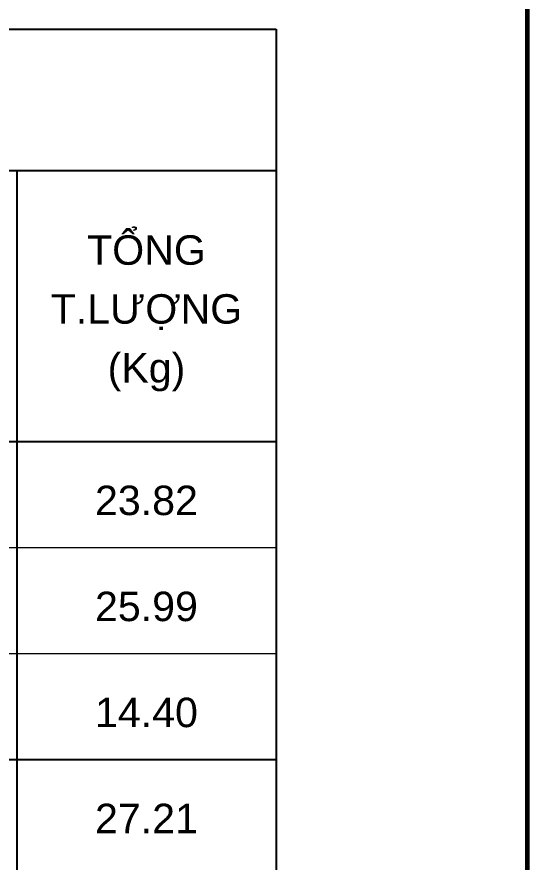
# Model space of a CAD drawing. Header units: millimetres. Extents: x -211129 to 461116, y -574633 to 115.
# Drawn here: x 264267 to 266866, y -545115 to -540810 of the extents above; entities that cross this region are included whole.
import ezdxf
from ezdxf.enums import TextEntityAlignment as Align

# ---------------------------------------------------------------- set-up
doc = ezdxf.new("R2010")
doc.units = ezdxf.units.MM
doc.header["$MEASUREMENT"] = 0
doc.linetypes.add('HIDDEN', pattern=[0.375, 0.25, -0.125])
for name, color, linetype, lineweight in [('Khungten_LCDI', 7, 'Continuous', 5), ('LC MANH DUT', 35, 'HIDDEN', 5), ('LC Net thay', 63, 'Continuous', 25), ('LC Text1', 3, 'Continuous', 20)]:
    doc.layers.add(name, color=color, linetype=linetype, lineweight=lineweight)
doc.styles.add('Hoa', font='micross.ttf')
doc.styles.add('Khungten', font='VHAVAN.TTF', dxfattribs={"width": 0.9, "height": 5000})
doc.styles.add('LC 1', font='VHAVANB.TTF')
doc.styles.add('Thuong', font='micross.ttf')
doc.styles.add('Title', font='VHBLACK.TTF', dxfattribs={"width": 0.8})

# ---------------------------------------------------------------- blocks, each defined once
blk = doc.blocks.new('lcdi fix')
at = {"layer": 'Khungten_LCDI', "color": 5, "lineweight": 60}
blk.add_line((36600, 14650), (36600, -14650), dxfattribs=at)
at = {"color": 7, "style": 'Khungten', "width": 0.8}
for tag, p in [('REVISION', (39498.8, -10746.3)), ('NGAYHT', (39546.1, -11609.4))]:
    blk.add_attdef(tag, text='', height=200, dxfattribs=at).set_placement(p, align=Align.CENTER)
at = {"layer": 'LC Text1', "color": 3, "style": 'LC 1', "width": 1.834006}
for tag, p, p2 in [('TENBANVE1', (36912.7, -8885.8), (40339.1, -8885.8)), ('TENBANVE2', (36912.7, -9562.5), (40339.1, -9562.5))]:
    blk.add_attdef(tag, text='', height=250, dxfattribs=at).set_placement(p, p2, align=Align.FIT)
at = {"layer": 'LC Text1', "style": 'Title', "width": 0.7}
blk.add_attdef('SOBANVE', text='', height=250, dxfattribs=at).set_placement((39562, -13896.2), align=Align.CENTER)

msp = doc.modelspace()

# ---------------------------------------------------------------- linework, layer by layer
at = {"layer": 'LC MANH DUT'}
for p, q in [((254997.3, -543512.4), (265587.3, -543512.4)), ((254997.3, -544052.4), (265587.3, -544052.4))]:
    msp.add_line(p, q, dxfattribs=at)
at = {"layer": 'LC Net thay'}
for p, q in [((254097.3, -540872.4), (265587.3, -540872.4)), ((265587.3, -540872.4), (265587.3, -550412.4)), ((254097.3, -541592.4), (265587.3, -541592.4)), ((264267.3, -541592.4), (264267.3, -548912.4)), ((254097.3, -542972.4), (265587.3, -542972.4)), ((254097.3, -544592.4), (265587.3, -544592.4)), ((254997.3, -544592.4), (265587.3, -544592.4))]:
    msp.add_line(p, q, dxfattribs=at)

# ---------------------------------------------------------------- block references
at = {"layer": 'LC Net thay', "xscale": 0.75, "yscale": 0.75, "zscale": 0.75}
msp.add_blockref('lcdi fix', (239416.3, -542828.7), dxfattribs=at)

# ---------------------------------------------------------------- texts
at = {"layer": 'LC Text1'}
for s, style, p in [('TỔNG', 'Hoa', (264927.3, -542072.4)), ('T.LƯỢNG', 'Hoa', (264927.3, -542372.4)), ('(Kg)', 'Thuong', (264927.3, -542672.4))]:
    msp.add_text(s, height=150, dxfattribs=dict(at, style=style)).set_placement(p, align=Align.CENTER)
at = {"layer": 'LC Text1', "style": 'Hoa'}
for s, p in [('23.82', (264927.3, -543392.4)), ('27.21', (264927.3, -545012.4))]:
    msp.add_text(s, height=150, dxfattribs=at).set_placement(p, align=Align.BOTTOM_CENTER)
at = {"layer": 'LC Text1', "color": 7, "style": 'Hoa'}
for s, p in [('25.99', (264927.3, -543932.4)), ('14.40', (264927.3, -544472.4))]:
    msp.add_text(s, height=150, dxfattribs=at).set_placement(p, align=Align.BOTTOM_CENTER)

doc.saveas('drawing.dxf')
